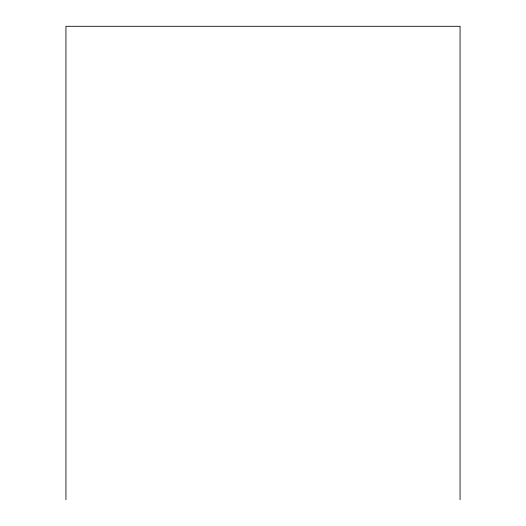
<?xml version="1.0" encoding="UTF-8"?>
<svg xmlns="http://www.w3.org/2000/svg" width="526" height="526" viewBox="0 0 526 526"><rect width="100%" height="100%" fill="white"/><g stroke="black" fill="none" stroke-linecap="round" stroke-linejoin="round"><path stroke-width="0.79" d="M460.053 499.7L460.053 26.3L65.947 26.3L65.947 499.7"/></g></svg>
